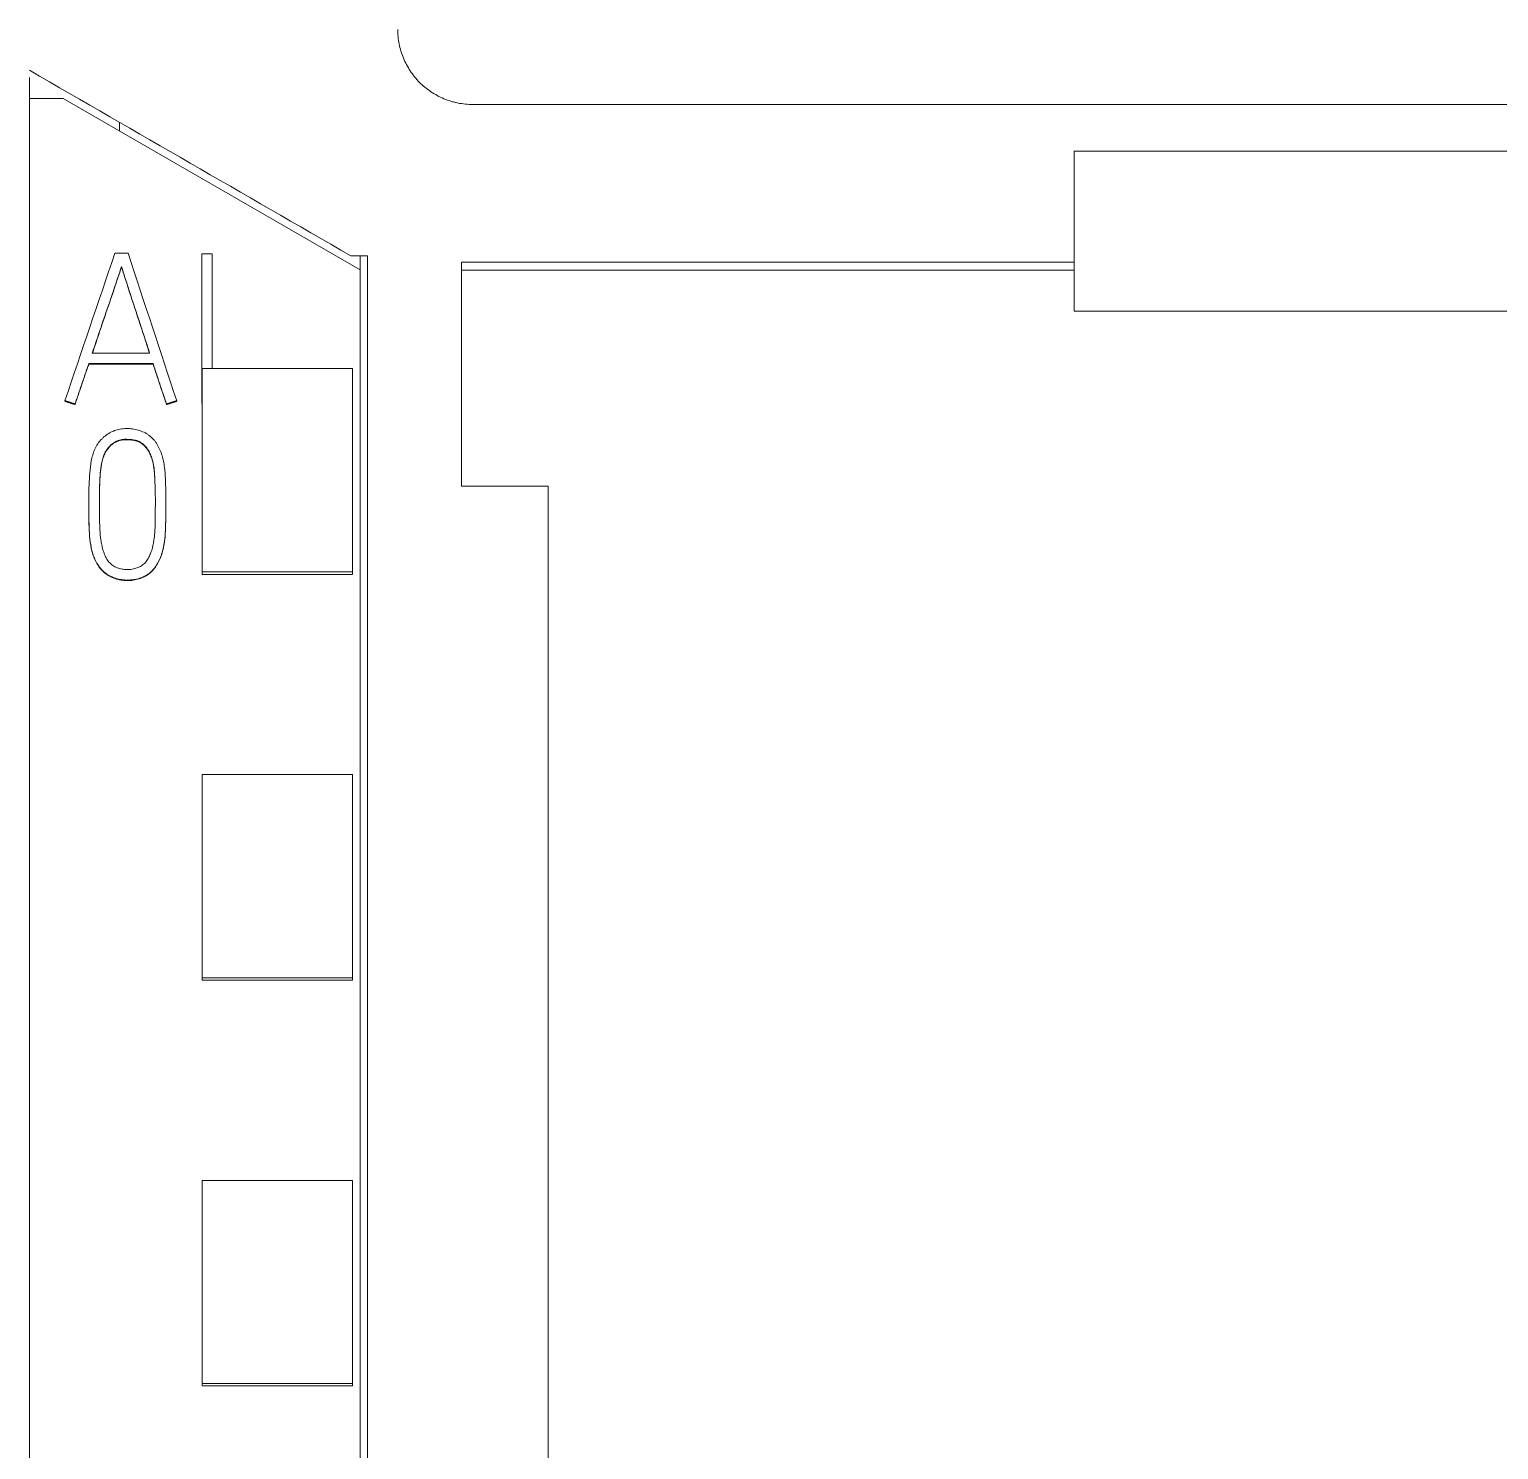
# Model space of a CAD drawing. Header units: millimetres. Extents: x 4137 to 6698, y 1400 to 3585.
# Drawn here: x 5146.25 to 5165.8, y 3057.49 to 3076.38 of the extents above; entities that cross this region are included whole.
import ezdxf

# ---------------------------------------------------------------- set-up
doc = ezdxf.new("R2010")
doc.units = ezdxf.units.MM
doc.layers.add('000-PI-Oprema', color=30, linetype='Continuous', lineweight=5)

msp = doc.modelspace()

# ---------------------------------------------------------------- linework, layer by layer
at = {"layer": '000-PI-Oprema', "color": 0, "linetype": 'ByBlock', "lineweight": 0}
for p, q in [((5146.248, 3075.746), (5146.248, 3075.465)), ((5146.248, 3075.465), (5146.248, 2962.047)), ((5146.698, 3075.465), (5146.248, 3075.465)), ((5146.698, 3075.465), (5150.648, 3073.185)), ((5152.148, 3075.385), (5175.148, 3075.385)), ((5147.448, 3075.032), (5147.448, 3075.149)), ((5167.148, 3074.763), (5160.148, 3074.763)), ((5147.384, 3073.405), (5147.562, 3073.405)), ((5148.541, 3071.413), (5148.541, 3073.397)), ((5148.541, 3073.397), (5148.68, 3073.397)), ((5148.68, 3073.397), (5148.68, 3071.871)), ((5150.748, 3073.37), (5150.526, 3073.37)), ((5150.748, 3073.37), (5150.526, 3073.37)), ((5150.648, 3073.37), (5150.648, 3073.185)), ((5147.473, 3073.228), (5147.473, 3073.222)), ((5150.648, 3073.185), (5150.648, 2964.37)), ((5151.998, 3070.305), (5151.998, 3073.285)), ((5160.148, 3073.285), (5151.998, 3073.285)), ((5160.148, 3073.179), (5151.998, 3073.179)), ((5160.148, 3073.179), (5160.148, 3073.285)), ((5160.148, 3072.635), (5160.148, 3073.179)), ((5167.148, 3072.635), (5160.148, 3072.635)), ((5147.085, 3072.078), (5147.848, 3072.078)), ((5147.038, 3071.937), (5147.038, 3071.931)), ((5147.895, 3071.937), (5147.038, 3071.937)), ((5147.038, 3071.931), (5147.895, 3071.931)), ((5147.895, 3071.937), (5147.895, 3071.931)), ((5148.548, 3069.167), (5148.548, 3071.871)), ((5150.548, 3071.871), (5148.548, 3071.871)), ((5150.548, 3069.167), (5150.548, 3071.871)), ((5146.721, 3071.443), (5146.721, 3071.437)), ((5146.855, 3071.399), (5146.855, 3071.393)), ((5148.072, 3071.399), (5148.072, 3071.393)), ((5148.208, 3071.443), (5148.208, 3071.437)), ((5148.541, 3071.413), (5148.541, 3071.406)), ((5148.548, 3071.413), (5148.541, 3071.413)), ((5148.541, 3071.406), (5148.548, 3071.406)), ((5153.148, 3070.305), (5151.998, 3070.305)), ((5147.038, 3070.076), (5147.038, 3070.07)), ((5148.062, 3070.028), (5148.062, 3070.035)), ((5148.548, 3069.133), (5148.548, 3069.167)), ((5150.548, 3069.167), (5148.548, 3069.167)), ((5150.548, 3069.133), (5148.548, 3069.133)), ((5150.548, 3069.133), (5150.548, 3069.167)), ((5148.548, 3063.766), (5148.548, 3066.469)), ((5150.548, 3066.469), (5148.548, 3066.469)), ((5150.548, 3063.766), (5150.548, 3066.469)), ((5148.548, 3063.733), (5148.548, 3063.766)), ((5150.548, 3063.766), (5148.548, 3063.766)), ((5150.548, 3063.733), (5150.548, 3063.766)), ((5150.548, 3063.733), (5148.548, 3063.733)), ((5148.548, 3058.364), (5148.548, 3061.067)), ((5150.548, 3061.067), (5148.548, 3061.067)), ((5150.548, 3058.364), (5150.548, 3061.067)), ((5148.548, 3058.333), (5148.548, 3058.364)), ((5150.548, 3058.364), (5148.548, 3058.364)), ((5150.548, 3058.333), (5148.548, 3058.333)), ((5150.548, 3058.333), (5150.548, 3058.364))]:
    msp.add_line(p, q, dxfattribs=at)
at = {"layer": '000-PI-Oprema', "color": 7, "linetype": 'Continuous', "lineweight": 13}
for centre, major_axis, ratio, start_param, end_param in [((5128.365, 2954.322), (337.753, 1006.406), 0.018824, 1.458513, 1.460476), ((5165.818, 2956.172), (-326.682, 998.393), 0.018302, 4.822113, 4.824092)]:
    msp.add_ellipse(centre, major_axis=major_axis, ratio=ratio, start_param=start_param, end_param=end_param, dxfattribs=at)
at = {"layer": '000-PI-Oprema', "color": 0, "linetype": 'ByBlock', "lineweight": 0}
for points, knots in [([(5151.148, 3076.385), (5151.148, 3076.319), (5151.154, 3076.254), (5151.174, 3076.159), (5151.182, 3076.127), (5151.201, 3076.065), (5151.212, 3076.034), (5151.249, 3075.943), (5151.28, 3075.886), (5151.333, 3075.804), (5151.353, 3075.778), (5151.394, 3075.727), (5151.416, 3075.702), (5151.485, 3075.633), (5151.535, 3075.592), (5151.617, 3075.537), (5151.646, 3075.52), (5151.704, 3075.489), (5151.763, 3075.461), (5151.824, 3075.439), (5151.871, 3075.424), (5151.887, 3075.42), (5151.919, 3075.412), (5151.935, 3075.408), (5152.016, 3075.392), (5152.081, 3075.385), (5152.148, 3075.385)], [0, 0, 0, 0, 0.125, 0.125, 0.1875, 0.1875, 0.25, 0.25, 0.375, 0.375, 0.4375, 0.4375, 0.5, 0.5, 0.625, 0.625, 0.6875, 0.6875, 0.75, 0.8125, 0.8125, 0.84375, 0.84375, 0.875, 0.875, 1, 1, 1, 1]), ([(5150.748, 3073.37), (5150.748, 3070.326), (5150.748, 3060.757), (5150.748, 3046.587), (5150.748, 3032.02), (5150.748, 3017.81), (5150.748, 3003.516), (5150.748, 2988.029), (5150.748, 2975.39), (5150.748, 2967.425), (5150.748, 2964.084)], [0, 0, 0, 0, 0.083934, 0.263736, 0.389889, 0.484142, 0.653794, 0.78188, 0.908517, 1, 1, 1, 1]), ([(5147.473, 3073.228), (5147.457, 3073.18), (5147.441, 3073.132), (5147.409, 3073.036), (5147.393, 3072.988), (5147.345, 3072.844), (5147.312, 3072.749), (5147.246, 3072.557), (5147.214, 3072.461), (5147.149, 3072.27), (5147.117, 3072.174), (5147.085, 3072.078)], [0, 0, 0, 0, 0.125, 0.125, 0.25, 0.25, 0.5, 0.5, 0.75, 0.75, 1, 1, 1, 1]), ([(5147.087, 3072.078), (5147.118, 3072.172), (5147.15, 3072.265), (5147.214, 3072.455), (5147.246, 3072.551), (5147.312, 3072.743), (5147.345, 3072.838), (5147.393, 3072.982), (5147.409, 3073.03), (5147.441, 3073.126), (5147.457, 3073.174), (5147.473, 3073.222)], [0, 0, 0, 0, 0.245947, 0.245947, 0.497298, 0.497298, 0.748649, 0.748649, 0.874324, 0.874324, 1, 1, 1, 1]), ([(5147.848, 3072.078), (5147.817, 3072.174), (5147.786, 3072.27), (5147.723, 3072.461), (5147.691, 3072.557), (5147.628, 3072.749), (5147.597, 3072.844), (5147.55, 3072.988), (5147.535, 3073.036), (5147.504, 3073.132), (5147.489, 3073.18), (5147.473, 3073.228)], [0, 0, 0, 0, 0.25, 0.25, 0.5, 0.5, 0.75, 0.75, 0.875, 0.875, 1, 1, 1, 1]), ([(5147.473, 3073.222), (5147.489, 3073.174), (5147.504, 3073.126), (5147.535, 3073.03), (5147.55, 3072.982), (5147.597, 3072.838), (5147.628, 3072.742), (5147.691, 3072.551), (5147.723, 3072.455), (5147.785, 3072.266), (5147.816, 3072.172), (5147.846, 3072.078)], [0, 0, 0, 0, 0.125676, 0.125676, 0.251351, 0.251351, 0.502702, 0.502702, 0.754053, 0.754053, 1, 1, 1, 1]), ([(5148.072, 3071.399), (5148.065, 3071.421), (5148.058, 3071.444), (5148.043, 3071.489), (5148.036, 3071.511), (5148.02, 3071.556), (5148.012, 3071.578), (5147.997, 3071.623), (5147.989, 3071.645), (5147.967, 3071.712), (5147.952, 3071.757), (5147.923, 3071.847), (5147.909, 3071.892), (5147.895, 3071.937)], [0, 0, 0, 0, 0.125, 0.125, 0.25, 0.25, 0.375, 0.375, 0.5, 0.5, 0.75, 0.75, 1, 1, 1, 1]), ([(5147.895, 3071.931), (5147.909, 3071.886), (5147.923, 3071.841), (5147.952, 3071.751), (5147.967, 3071.706), (5147.989, 3071.639), (5147.997, 3071.616), (5148.012, 3071.572), (5148.02, 3071.549), (5148.036, 3071.505), (5148.043, 3071.483), (5148.058, 3071.438), (5148.065, 3071.415), (5148.072, 3071.393)], [0, 0, 0, 0, 0.25, 0.25, 0.5, 0.5, 0.625, 0.625, 0.75, 0.75, 0.875, 0.875, 1, 1, 1, 1]), ([(5147.38, 3071.045), (5147.405, 3071.054), (5147.431, 3071.061), (5147.484, 3071.071), (5147.511, 3071.073), (5147.565, 3071.074), (5147.592, 3071.072), (5147.645, 3071.065), (5147.672, 3071.059), (5147.724, 3071.044), (5147.749, 3071.035), (5147.785, 3071.017), (5147.797, 3071.011), (5147.82, 3070.997), (5147.832, 3070.989), (5147.864, 3070.965), (5147.883, 3070.946), (5147.91, 3070.916), (5147.918, 3070.906), (5147.934, 3070.884), (5147.941, 3070.872), (5147.962, 3070.838), (5147.974, 3070.814), (5147.995, 3070.765), (5148.005, 3070.74), (5148.016, 3070.702), (5148.02, 3070.689), (5148.027, 3070.663), (5148.035, 3070.624), (5148.05, 3070.532), (5148.055, 3070.454), (5148.06, 3070.348), (5148.061, 3070.295), (5148.062, 3070.19), (5148.062, 3070.137), (5148.062, 3070.031), (5148.062, 3069.925), (5148.061, 3069.82), (5148.058, 3069.714), (5148.055, 3069.662), (5148.044, 3069.557), (5148.035, 3069.504), (5148.018, 3069.439), (5148.014, 3069.426), (5148.006, 3069.401), (5148.002, 3069.388), (5147.988, 3069.35), (5147.977, 3069.326), (5147.958, 3069.29), (5147.952, 3069.278), (5147.938, 3069.255), (5147.93, 3069.244), (5147.907, 3069.211), (5147.89, 3069.191), (5147.861, 3069.163), (5147.85, 3069.154), (5147.829, 3069.137), (5147.818, 3069.13), (5147.783, 3069.109), (5147.759, 3069.097), (5147.721, 3069.083), (5147.708, 3069.078), (5147.681, 3069.071), (5147.668, 3069.068), (5147.629, 3069.061), (5147.602, 3069.058), (5147.548, 3069.056), (5147.52, 3069.057), (5147.466, 3069.063), (5147.44, 3069.068), (5147.401, 3069.078), (5147.388, 3069.082), (5147.363, 3069.091), (5147.35, 3069.097), (5147.313, 3069.114), (5147.29, 3069.127), (5147.257, 3069.151), (5147.246, 3069.16), (5147.226, 3069.178), (5147.217, 3069.188), (5147.189, 3069.218), (5147.173, 3069.239), (5147.151, 3069.274), (5147.144, 3069.285), (5147.132, 3069.309), (5147.126, 3069.321), (5147.109, 3069.358), (5147.1, 3069.383), (5147.088, 3069.421), (5147.084, 3069.434), (5147.077, 3069.46), (5147.074, 3069.474), (5147.066, 3069.513), (5147.062, 3069.54), (5147.044, 3069.672), (5147.041, 3069.779), (5147.039, 3069.939), (5147.039, 3069.992), (5147.038, 3070.099), (5147.039, 3070.152), (5147.04, 3070.259), (5147.041, 3070.312), (5147.046, 3070.418), (5147.049, 3070.471), (5147.06, 3070.577), (5147.068, 3070.63), (5147.086, 3070.708), (5147.093, 3070.734), (5147.107, 3070.773), (5147.112, 3070.785), (5147.123, 3070.81), (5147.129, 3070.822), (5147.149, 3070.858), (5147.164, 3070.881), (5147.19, 3070.913), (5147.2, 3070.923), (5147.219, 3070.942), (5147.228, 3070.952), (5147.259, 3070.978), (5147.281, 3070.995), (5147.317, 3071.016), (5147.329, 3071.022), (5147.348, 3071.031), (5147.357, 3071.036), (5147.367, 3071.04), (5147.373, 3071.042), (5147.376, 3071.043), (5147.38, 3071.045)], [0, 0, 0, 0, 0.015625, 0.015625, 0.03125, 0.03125, 0.046875, 0.046875, 0.0625, 0.0625, 0.078125, 0.078125, 0.085937, 0.085937, 0.09375, 0.09375, 0.109375, 0.109375, 0.117187, 0.117187, 0.125, 0.125, 0.140625, 0.140625, 0.15625, 0.15625, 0.164062, 0.164062, 0.171875, 0.1875, 0.21875, 0.21875, 0.25, 0.25, 0.28125, 0.28125, 0.3125, 0.34375, 0.34375, 0.375, 0.375, 0.40625, 0.40625, 0.414062, 0.414062, 0.421875, 0.421875, 0.4375, 0.4375, 0.445312, 0.445312, 0.453125, 0.453125, 0.46875, 0.46875, 0.476562, 0.476562, 0.484375, 0.484375, 0.5, 0.5, 0.507812, 0.507812, 0.515625, 0.515625, 0.53125, 0.53125, 0.546875, 0.546875, 0.5625, 0.5625, 0.570312, 0.570312, 0.578125, 0.578125, 0.59375, 0.59375, 0.601562, 0.601562, 0.609375, 0.609375, 0.625, 0.625, 0.632812, 0.632812, 0.640625, 0.640625, 0.65625, 0.65625, 0.664062, 0.664062, 0.671875, 0.671875, 0.6875, 0.6875, 0.75, 0.75, 0.78125, 0.78125, 0.8125, 0.8125, 0.84375, 0.84375, 0.875, 0.875, 0.90625, 0.90625, 0.921875, 0.921875, 0.929687, 0.929687, 0.9375, 0.9375, 0.953125, 0.953125, 0.960937, 0.960937, 0.96875, 0.96875, 0.984375, 0.984375, 0.992187, 0.992187, 0.996094, 0.998047, 0.998047, 1, 1, 1, 1]), ([(5147.723, 3070.892), (5147.742, 3070.881), (5147.76, 3070.868), (5147.792, 3070.837), (5147.806, 3070.819), (5147.832, 3070.782), (5147.842, 3070.763), (5147.862, 3070.722), (5147.87, 3070.702), (5147.891, 3070.638), (5147.9, 3070.595), (5147.909, 3070.529), (5147.911, 3070.507), (5147.914, 3070.462), (5147.915, 3070.44), (5147.92, 3070.329), (5147.923, 3070.24), (5147.924, 3070.062), (5147.923, 3069.973), (5147.922, 3069.839), (5147.921, 3069.772), (5147.917, 3069.705), (5147.914, 3069.661), (5147.912, 3069.639), (5147.903, 3069.573), (5147.895, 3069.529), (5147.879, 3069.464), (5147.872, 3069.443), (5147.857, 3069.401), (5147.848, 3069.38), (5147.833, 3069.351), (5147.827, 3069.341), (5147.815, 3069.322), (5147.809, 3069.313), (5147.788, 3069.287), (5147.772, 3069.271), (5147.745, 3069.251), (5147.735, 3069.245), (5147.716, 3069.234), (5147.706, 3069.229), (5147.685, 3069.22), (5147.674, 3069.216), (5147.653, 3069.21), (5147.642, 3069.207), (5147.609, 3069.2), (5147.587, 3069.198), (5147.553, 3069.197), (5147.542, 3069.197), (5147.519, 3069.198), (5147.508, 3069.199), (5147.475, 3069.203), (5147.453, 3069.208), (5147.421, 3069.218), (5147.41, 3069.222), (5147.39, 3069.231), (5147.37, 3069.242), (5147.351, 3069.254), (5147.334, 3069.268), (5147.325, 3069.276), (5147.31, 3069.292), (5147.303, 3069.3), (5147.289, 3069.318), (5147.283, 3069.327), (5147.266, 3069.356), (5147.256, 3069.376), (5147.24, 3069.418), (5147.233, 3069.439), (5147.22, 3069.482), (5147.215, 3069.503), (5147.206, 3069.547), (5147.195, 3069.612), (5147.189, 3069.677), (5147.181, 3069.808), (5147.18, 3069.896), (5147.18, 3070.028), (5147.18, 3070.072), (5147.181, 3070.16), (5147.181, 3070.204), (5147.182, 3070.292), (5147.183, 3070.335), (5147.187, 3070.423), (5147.19, 3070.467), (5147.199, 3070.555), (5147.204, 3070.598), (5147.217, 3070.652), (5147.22, 3070.662), (5147.226, 3070.684), (5147.23, 3070.694), (5147.241, 3070.725), (5147.25, 3070.744), (5147.272, 3070.783), (5147.284, 3070.801), (5147.312, 3070.835), (5147.328, 3070.851), (5147.353, 3070.872), (5147.362, 3070.879), (5147.381, 3070.891), (5147.39, 3070.897), (5147.41, 3070.906), (5147.42, 3070.91), (5147.441, 3070.918), (5147.452, 3070.92), (5147.484, 3070.927), (5147.506, 3070.93), (5147.54, 3070.931), (5147.551, 3070.93), (5147.573, 3070.929), (5147.584, 3070.929), (5147.617, 3070.925), (5147.639, 3070.922), (5147.671, 3070.914), (5147.682, 3070.91), (5147.697, 3070.904), (5147.705, 3070.901), (5147.713, 3070.897), (5147.718, 3070.895), (5147.72, 3070.894), (5147.723, 3070.892)], [0, 0, 0, 0, 0.015625, 0.015625, 0.03125, 0.03125, 0.046875, 0.046875, 0.0625, 0.0625, 0.09375, 0.09375, 0.109375, 0.109375, 0.125, 0.125, 0.1875, 0.1875, 0.25, 0.25, 0.28125, 0.296875, 0.296875, 0.3125, 0.3125, 0.34375, 0.34375, 0.359375, 0.359375, 0.375, 0.375, 0.382813, 0.382813, 0.390625, 0.390625, 0.40625, 0.40625, 0.414063, 0.414063, 0.421875, 0.421875, 0.429688, 0.429688, 0.4375, 0.4375, 0.453125, 0.453125, 0.460938, 0.460938, 0.46875, 0.46875, 0.484375, 0.484375, 0.492188, 0.492188, 0.5, 0.507813, 0.507813, 0.515625, 0.515625, 0.523438, 0.523438, 0.53125, 0.53125, 0.546875, 0.546875, 0.5625, 0.5625, 0.578125, 0.578125, 0.59375, 0.625, 0.625, 0.6875, 0.6875, 0.71875, 0.71875, 0.75, 0.75, 0.78125, 0.78125, 0.8125, 0.8125, 0.84375, 0.84375, 0.851563, 0.851563, 0.859375, 0.859375, 0.875, 0.875, 0.890625, 0.890625, 0.90625, 0.90625, 0.914063, 0.914063, 0.921875, 0.921875, 0.929688, 0.929688, 0.9375, 0.9375, 0.953125, 0.953125, 0.960938, 0.960938, 0.96875, 0.96875, 0.984375, 0.984375, 0.992188, 0.992188, 0.996094, 0.998047, 0.998047, 1, 1, 1, 1]), ([(5147.723, 3070.886), (5147.703, 3070.897), (5147.682, 3070.905), (5147.649, 3070.913), (5147.639, 3070.915), (5147.616, 3070.919), (5147.605, 3070.92), (5147.572, 3070.924), (5147.55, 3070.925), (5147.505, 3070.923), (5147.483, 3070.921), (5147.45, 3070.914), (5147.439, 3070.911), (5147.418, 3070.903), (5147.408, 3070.899), (5147.388, 3070.889), (5147.378, 3070.883), (5147.359, 3070.871), (5147.35, 3070.864), (5147.333, 3070.849), (5147.325, 3070.842), (5147.31, 3070.826), (5147.302, 3070.817), (5147.281, 3070.79), (5147.269, 3070.772), (5147.253, 3070.743), (5147.248, 3070.733), (5147.239, 3070.712), (5147.235, 3070.702), (5147.224, 3070.67), (5147.218, 3070.649), (5147.203, 3070.584), (5147.198, 3070.54), (5147.189, 3070.452), (5147.187, 3070.407), (5147.183, 3070.319), (5147.182, 3070.275), (5147.181, 3070.186), (5147.181, 3070.142), (5147.18, 3070.059), (5147.18, 3070.02), (5147.18, 3069.981)], [0, 0, 0, 0, 0.050638, 0.050638, 0.075957, 0.075957, 0.101276, 0.101276, 0.151914, 0.151914, 0.202552, 0.202552, 0.227871, 0.227871, 0.25319, 0.25319, 0.278509, 0.278509, 0.303828, 0.303828, 0.329147, 0.329147, 0.354466, 0.354466, 0.405104, 0.405104, 0.430423, 0.430423, 0.455742, 0.455742, 0.50638, 0.50638, 0.607656, 0.607656, 0.708933, 0.708933, 0.810209, 0.810209, 0.911485, 0.911485, 1, 1, 1, 1]), ([(5147.924, 3070.077), (5147.924, 3070.102), (5147.924, 3070.127), (5147.923, 3070.24), (5147.92, 3070.328), (5147.914, 3070.461), (5147.911, 3070.505), (5147.899, 3070.592), (5147.89, 3070.635), (5147.869, 3070.697), (5147.861, 3070.718), (5147.847, 3070.747), (5147.842, 3070.757), (5147.831, 3070.777), (5147.819, 3070.795), (5147.806, 3070.813), (5147.791, 3070.83), (5147.784, 3070.838), (5147.768, 3070.854), (5147.759, 3070.861), (5147.746, 3070.871), (5147.742, 3070.874), (5147.732, 3070.881), (5147.727, 3070.883), (5147.723, 3070.886)], [0, 0, 0, 0, 0.086827, 0.086827, 0.391218, 0.391218, 0.543414, 0.543414, 0.695609, 0.695609, 0.771707, 0.771707, 0.809756, 0.809756, 0.847805, 0.885853, 0.885853, 0.923902, 0.923902, 0.961951, 0.961951, 0.980976, 0.980976, 1, 1, 1, 1]), ([(5153.148, 3070.305), (5153.148, 3068.282), (5153.148, 3059.733), (5153.148, 3046.587), (5153.148, 3032.02), (5153.148, 3017.81), (5153.148, 3003.516), (5153.148, 2988.029), (5153.148, 2975.271), (5153.148, 2966.39), (5153.148, 2962.132), (5153.148, 2961.334)], [0, 0, 0, 0, 0.055935, 0.236292, 0.362833, 0.457376, 0.627551, 0.756032, 0.883059, 0.978086, 1, 1, 1, 1]), ([(5147.038, 3070.07), (5147.038, 3070.008), (5147.039, 3069.945), (5147.04, 3069.829), (5147.041, 3069.775), (5147.047, 3069.668), (5147.051, 3069.615), (5147.065, 3069.509), (5147.075, 3069.456), (5147.095, 3069.392), (5147.099, 3069.379), (5147.108, 3069.354), (5147.114, 3069.342), (5147.13, 3069.305), (5147.142, 3069.282), (5147.164, 3069.248), (5147.171, 3069.237), (5147.187, 3069.215), (5147.196, 3069.205), (5147.223, 3069.175), (5147.242, 3069.156), (5147.274, 3069.132), (5147.286, 3069.125), (5147.309, 3069.111), (5147.321, 3069.104), (5147.357, 3069.087), (5147.382, 3069.077), (5147.421, 3069.066), (5147.435, 3069.063), (5147.461, 3069.058), (5147.474, 3069.056), (5147.515, 3069.051), (5147.541, 3069.05), (5147.582, 3069.051), (5147.596, 3069.051), (5147.623, 3069.054), (5147.636, 3069.056), (5147.675, 3069.063), (5147.701, 3069.07), (5147.739, 3069.083), (5147.752, 3069.088), (5147.776, 3069.1), (5147.788, 3069.106), (5147.823, 3069.127), (5147.845, 3069.142), (5147.875, 3069.17), (5147.884, 3069.18), (5147.902, 3069.2), (5147.919, 3069.221), (5147.934, 3069.243), (5147.948, 3069.266), (5147.955, 3069.278), (5147.974, 3069.313), (5147.985, 3069.338), (5148.004, 3069.387), (5148.012, 3069.413), (5148.027, 3069.465), (5148.033, 3069.491), (5148.042, 3069.544), (5148.046, 3069.57), (5148.055, 3069.649), (5148.057, 3069.703), (5148.061, 3069.809), (5148.062, 3069.862), (5148.062, 3069.953), (5148.062, 3069.991), (5148.062, 3070.028)], [0, 0, 0, 0, 0.073866, 0.073866, 0.136839, 0.136839, 0.199811, 0.199811, 0.262783, 0.262783, 0.278526, 0.278526, 0.29427, 0.29427, 0.325756, 0.325756, 0.341499, 0.341499, 0.357242, 0.357242, 0.388728, 0.388728, 0.404471, 0.404471, 0.420214, 0.420214, 0.4517, 0.4517, 0.467443, 0.467443, 0.483186, 0.483186, 0.514673, 0.514673, 0.530416, 0.530416, 0.546159, 0.546159, 0.577645, 0.577645, 0.593388, 0.593388, 0.609131, 0.609131, 0.640617, 0.640617, 0.65636, 0.65636, 0.672103, 0.687846, 0.687846, 0.703589, 0.703589, 0.735076, 0.735076, 0.766562, 0.766562, 0.798048, 0.798048, 0.829534, 0.829534, 0.892506, 0.892506, 0.955479, 0.955479, 1, 1, 1, 1])]:
    msp.add_open_spline(points, degree=3, knots=knots, dxfattribs=at)
for points in [[(5150.526, 3073.37), (5149.1, 3074.194), (5147.674, 3075.017), (5146.248, 3075.84)], [(5160.148, 3074.768), (5160.148, 3074.274), (5160.148, 3073.779), (5160.148, 3073.285)]]:
    msp.add_open_spline(points, degree=3, dxfattribs=at)
for points, weights in [([(5147.038, 3071.937), (5146.946, 3071.668), (5146.855, 3071.399)], [0.500000008539, 0.499999991461, 0.500000008539]), ([(5146.855, 3071.393), (5146.946, 3071.662), (5147.038, 3071.931)], [0.500000007367, 0.499999992633, 0.500000007367]), ([(5146.855, 3071.399), (5146.788, 3071.421), (5146.721, 3071.443)], [0.499999252848, 0.500000747152, 0.499999252848]), ([(5146.721, 3071.437), (5146.788, 3071.415), (5146.855, 3071.393)], [0.499999519132, 0.500000480868, 0.499999519132]), ([(5148.208, 3071.443), (5148.14, 3071.421), (5148.072, 3071.399)], [0.499998878343, 0.500001121657, 0.499998878343]), ([(5148.072, 3071.393), (5148.14, 3071.415), (5148.208, 3071.437)], [0.50000123115, 0.49999876885, 0.50000123115])]:
    msp.add_rational_spline(points, weights, degree=2, dxfattribs=at)

doc.saveas('drawing.dxf')
